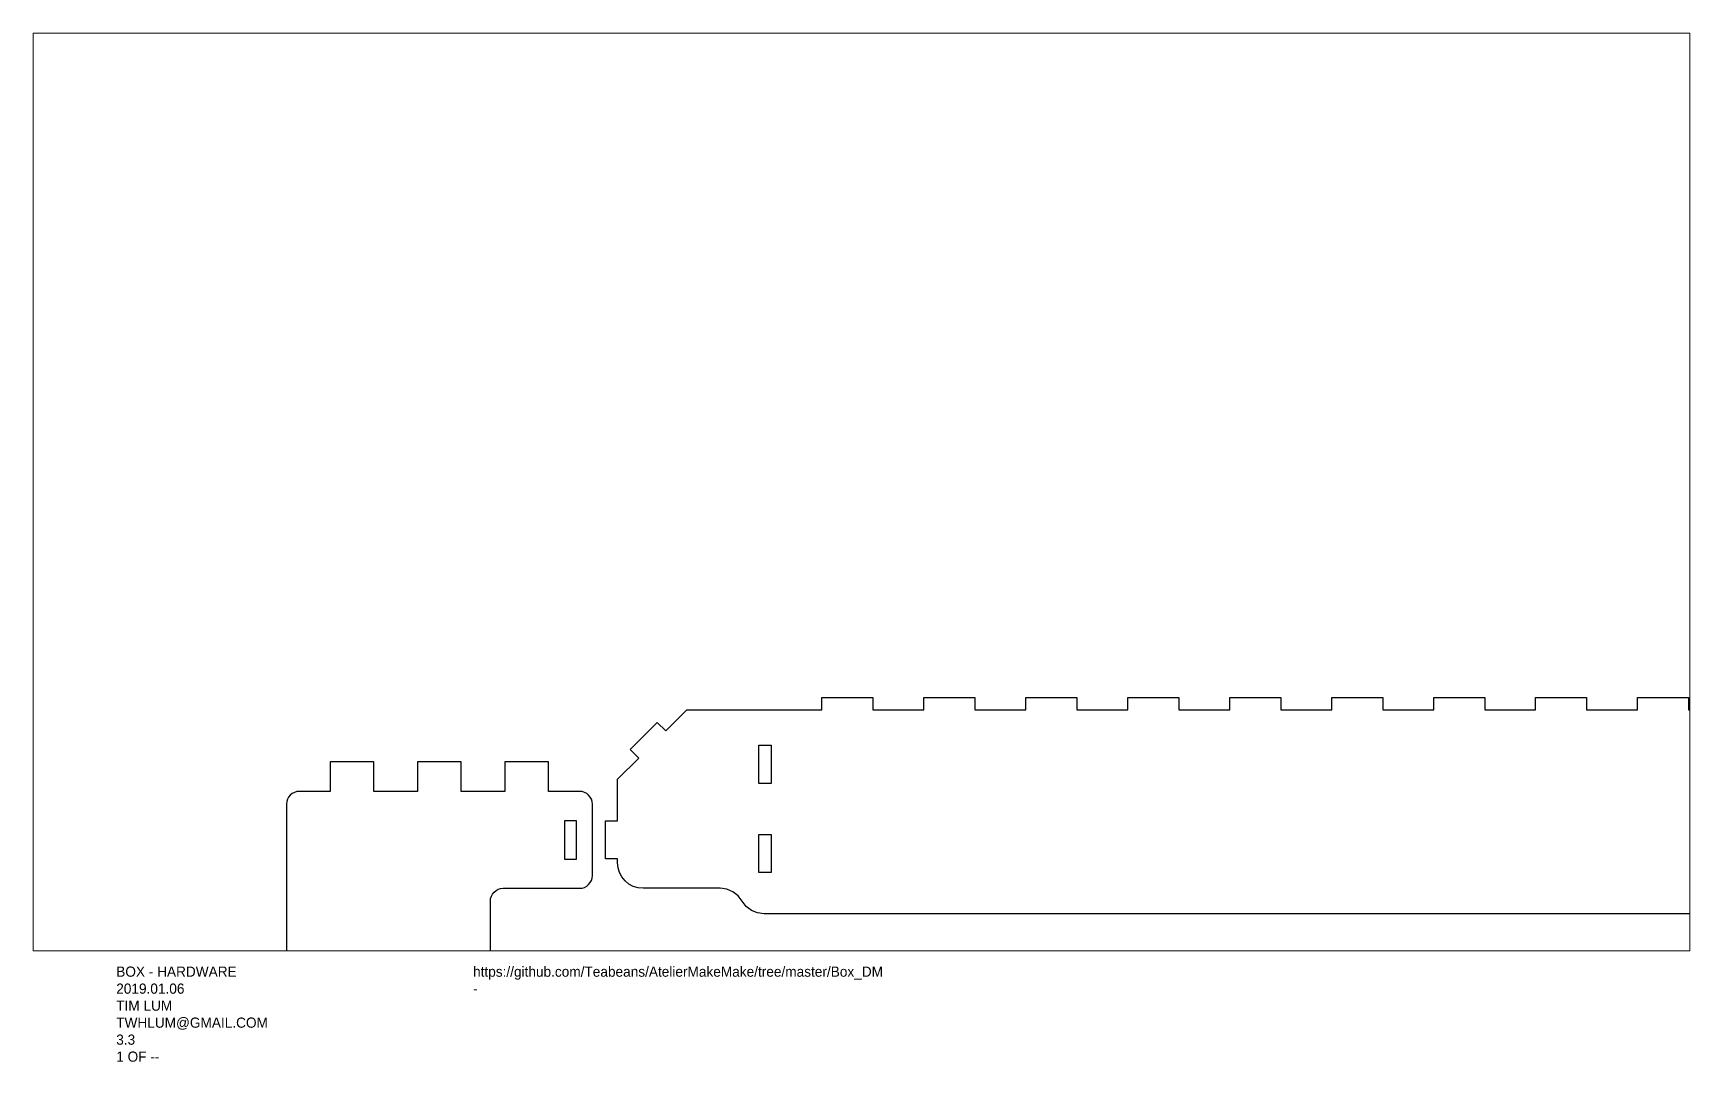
# Paper-space layout 'Elev_Rear' of a CAD drawing. Header units: inches. Extents: x 0.8 to 33.2, y 1.1 to 21.2.
# The model-space entities are those that its viewports show. They can reach past a viewport. Long polylines and large blocks are cut down to what shows.
import ezdxf

# ---------------------------------------------------------------- set-up
doc = ezdxf.new("R2010")
doc.units = ezdxf.units.IN
doc.header["$MEASUREMENT"] = 0
doc.layers.add('ANNO', color=6, linetype='Continuous', lineweight=0)
doc.layers.add('CUT', color=1, linetype='Continuous')
doc.styles.get("Standard").update_dxf_attribs({"font": 'arial.ttf'})

# ---------------------------------------------------------------- blocks, each defined once
blk = doc.blocks.new('Floor_Side')
at = {"layer": 'CUT'}
for points in [[(-26.804, -1.109, -0.414214), (-27.304, -0.609), (-27.304, -0.533), (-27.544, -0.533), (-27.544, 0.217), (-27.304, 0.217), (-27.304, 1.032), (-26.889, 1.446), (-27.059, 1.616), (-26.529, 2.146), (-26.359, 1.977), (-25.944, 2.391), (-23.294, 2.391), (-23.294, 2.631), (-22.294, 2.631), (-22.294, 2.391), (-21.294, 2.391), (-21.294, 2.631), (-20.294, 2.631), (-20.294, 2.391), (-19.294, 2.391), (-19.294, 2.631), (-18.294, 2.631), (-18.294, 2.391), (-17.294, 2.391), (-17.294, 2.631), (-16.294, 2.631), (-16.294, 2.391), (-15.294, 2.391), (-15.294, 2.631), (-14.294, 2.631), (-14.294, 2.391), (-13.294, 2.391), (-13.294, 2.631), (-12.294, 2.631), (-12.294, 2.391), (-11.294, 2.391), (-11.294, 2.631), (-10.294, 2.631), (-10.294, 2.391), (-9.294, 2.391), (-9.294, 2.631), (-8.294, 2.631), (-8.294, 2.391), (-7.294, 2.391), (-7.294, 2.631), (-6.294, 2.631), (-6.294, 2.391), (-5.294, 2.391), (-5.294, 2.631), (-4.294, 2.631), (-4.294, 2.391), (-3.294, 2.391), (-3.294, 2.631), (-2.294, 2.631), (-2.294, 2.391), (0.357, 2.391), (0.771, 1.977), (0.941, 2.146), (1.471, 1.616), (1.268, 1.413, -0.198912), (0.914, 1.266), (0.206, 1.266, 0.414214), (-0.044, 1.016), (-0.044, 0.141, 0.414214), (0.206, -0.109), (1.956, -0.109)], [(1.956, -0.109), (1.956, -0.971), (1.716, -0.971), (1.716, -1.359, -0.414214), (1.466, -1.609), (-24.428, -1.609, -0.267949), (-24.861, -1.359, 0.267949), (-25.294, -1.109), (-26.804, -1.109)]]:
    blk.add_lwpolyline(points, format="xyb", dxfattribs=at)
for points in [[(-24.534, 1.699), (-24.294, 1.699), (-24.294, 0.949), (-24.534, 0.949)], [(-1.054, 1.699), (-1.294, 1.699), (-1.294, 0.949), (-1.054, 0.949)], [(-24.534, -0.051), (-24.294, -0.051), (-24.294, -0.801), (-24.534, -0.801)], [(-1.054, -0.051), (-1.294, -0.051), (-1.294, -0.801), (-1.054, -0.801)]]:
    blk.add_lwpolyline(points, close=True, dxfattribs=at)
blk = doc.blocks.new('Wall_Handle')
at = {"layer": 'CUT'}
blk.add_lwpolyline([(4, -3.25), (4, 3.25, -0.414214), (4.25, 3.5), (5.75, 3.5, 0.414214), (6, 3.75), (6, 5.151, 0.414214), (5.75, 5.401), (5.143, 5.401), (5.143, 5.98), (4.286, 5.98), (4.286, 5.401), (3.429, 5.401), (3.429, 5.98), (2.571, 5.98), (2.571, 5.401), (1.714, 5.401), (1.714, 5.98), (0.857, 5.98), (0.857, 5.401), (0.25, 5.401, 0.414214), (0, 5.151), (0, -5.151, 0.414214), (0.25, -5.401), (0.857, -5.401), (0.857, -5.98), (1.714, -5.98), (1.714, -5.401), (2.571, -5.401), (2.571, -5.98), (3.429, -5.98), (3.429, -5.401), (4.286, -5.401), (4.286, -5.98), (5.143, -5.98), (5.143, -5.401), (5.75, -5.401, 0.414214), (6, -5.151), (6, -3.75, 0.414214), (5.75, -3.5), (4.25, -3.5, -0.414214)], format="xyb", close=True, dxfattribs=at)
for points in [[(5.691, 4.825), (5.451, 4.825), (5.451, 4.075), (5.691, 4.075)], [(5.691, -4.825), (5.451, -4.825), (5.451, -4.075), (5.691, -4.075)]]:
    blk.add_lwpolyline(points, close=True, dxfattribs=at)
for p in [(0.857, -5.98), (1.714, -5.98), (2.571, -5.98), (3.429, -5.98), (4.286, -5.98), (5.143, -5.98)]:
    blk.add_point(p, dxfattribs=at)

msp = doc.modelspace()

# ---------------------------------------------------------------- block references
for name, p in [('Floor_Side', (34.519, 17.335)), ('Wall_Handle', (0.72, 12.726))]:
    msp.add_blockref(name, p)

psp = doc.layouts.new('Elev_Rear')

# ---------------------------------------------------------------- texts
at = {"layer": 'ANNO', "char_height": 0.2, "attachment_point": 1}
for s, insert in [('{\\fUbuntu|b0|i0|c0|p34;BOX - HARDWARE\\P2019.01.06\\PTIM LUM\\PTWHLUM@GMAIL.COM\\P3.3\\P1 OF --}', (2.38, 2.942)), ('{\\fUbuntu|b0|i0|c0|p34;https://github.com/Teabeans/AtelierMakeMake/tree/master/Box_DM\\P-}', (9.38, 2.942))]:
    psp.add_mtext_dynamic_manual_height_columns(s, width=3.50241, gutter_width=1, heights=[0], dxfattribs=dict(at, insert=insert))

# ---------------------------------------------------------------- viewports
at = {"layer": '0', "view_target_point": (-117.408, 108.362)}
psp.add_viewport(center=(17, 12.25), size=(32.5, 18), view_center_point=(129.408, -84.362), view_height=18, dxfattribs=at)

doc.saveas('drawing.dxf')
